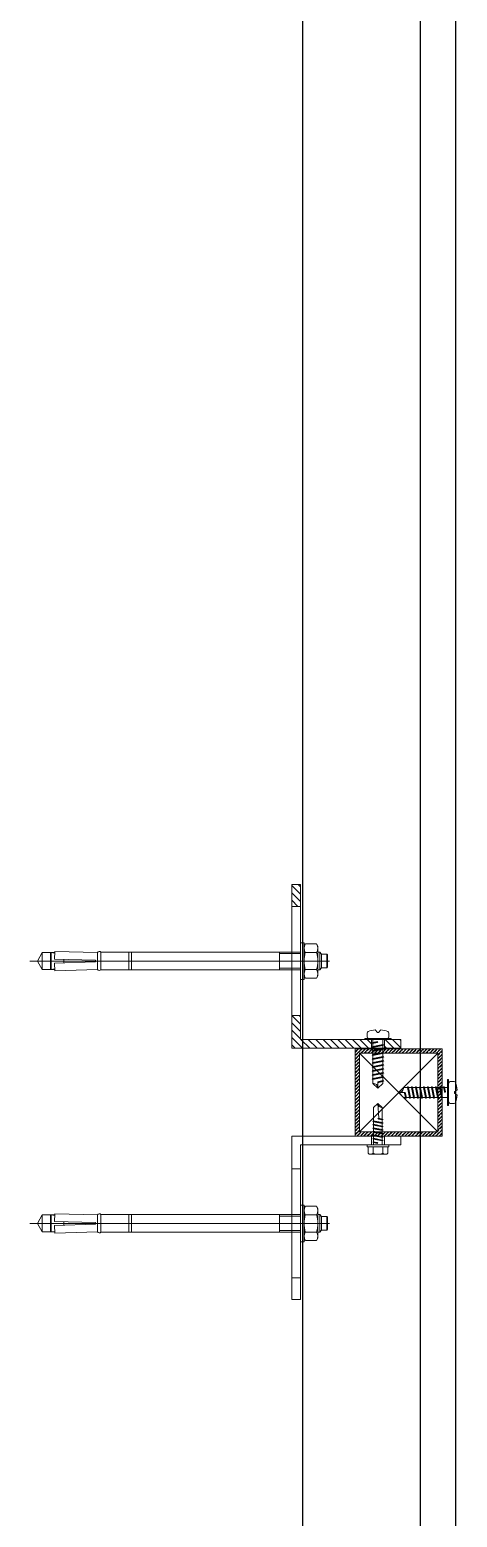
# Model space of a CAD drawing. Header units: millimetres. Extents: x 4688743 to 4806056, y -3017657 to -2960297.
# Drawn here: x 4752527 to 4752723, y -2971519 to -2970836 of the extents above; entities that cross this region are included whole.
import ezdxf

# ---------------------------------------------------------------- set-up
doc = ezdxf.new("R2010")
doc.units = ezdxf.units.MM
doc.header["$MEASUREMENT"] = 0
for name, color, linetype, lineweight in [('B-SECTIONS$0$_FAVETON-Autotaladrante N12 Filete 5.5 mm', 8, 'Continuous', 5), ('CLAYTONE-Pieza', 7, 'Continuous', 9), ('NEI-ALU-CROSS-SECTION', 150, 'Continuous', 5), ('NEI-G-BRACKET-IN PLAN', 115, 'Continuous', 5), ('NEI-G-RCC FASTENER', 253, 'Continuous', 5), ('TAPPING SCREW', 251, 'Continuous', 5)]:
    doc.layers.add(name, color=color, linetype=linetype, lineweight=lineweight)
doc.layers.add('MATEL CLADDING', color=145, linetype='Continuous')
doc.layers.add('wall', color=4, linetype='Continuous')

# ---------------------------------------------------------------- blocks, each defined once
blk = doc.blocks.new('ALU-CROSS-SECTION')
at = {"layer": 'NEI-ALU-CROSS-SECTION'}
h = blk.add_hatch(dxfattribs=at)
h.set_pattern_fill('ANSI33', color=8, scale=0.35, style=0)
h.set_pattern_definition([(45, (-14308.022, -80916.707), (-1.57154482, 1.57154482), []), (45, (-14306.4504, -80916.707), (-1.57154482, 1.57154482), [1.11125, -0.555625])])
h.paths.add_polyline_path([(20, 20), (-20, 20), (-20, -20), (20, -20)])
h.paths.add_polyline_path([(18, -18), (-18, -18), (-18, 18), (18, 18)], flags=16)
at = {"color": 8}
for p, q in [((-18, -18), (18, 18)), ((-18, 18), (18, -18))]:
    blk.add_line(p, q, dxfattribs=at)
for points in [[(-20, -20), (20, -20), (20, 20), (-20, 20)], [(-18, -18), (18, -18), (18, 18), (-18, 18)]]:
    blk.add_lwpolyline(points, close=True)
blk = doc.blocks.new('Autotaladrante N12 Filete 5.5 mm')
at = {"color": 250}
blk.add_lwpolyline([(0.4, -6), (0.1, -6, -0.414214), (0, -5.9), (0, 5.9, -0.414214), (0.1, 6), (0.4, 6, -0.414214), (0.5, 5.9), (0.5, -5.9, -0.414214)], format="xyb", close=True, dxfattribs=at)
at = {"layer": 'TAPPING SCREW'}
for p, q in [((-3.94, 1.25), (-2.75, 0.25)), ((-2.75, 0.25), (-2.75, -0.25)), ((0, 2.29), (1.85, 2.29)), ((1.62, 0), (2.08, 2.69)), ((2.31, 2.29), (3.68, 2.29)), ((4.14, 2.29), (5.51, 2.29)), ((5.98, 2.29), (7.35, 2.29)), ((7.81, 2.29), (9.18, 2.29)), ((9.64, 2.29), (11.01, 2.29)), ((10.56, -2.29), (11.48, 2.29)), ((11.25, 2.69), (11.48, 2.29)), ((11.48, 2.29), (12.85, 2.29)), ((13.31, 2.29), (14.68, 2.29)), ((14.23, -2.29), (15.14, 2.29)), ((14.55, 2.29), (20.7, 2.29)), ((14.91, 2.69), (15.14, 2.29)), ((15.14, 2.29), (16.51, 2.29)), ((16.98, 2.29), (18.35, 2.29)), ((17.66, -2.69), (18.58, 2.69)), ((20.7, 2.29), (22.8, 0)), ((-3.94, -1.25), (-2.75, -0.25)), ((0, -2.29), (2.76, -2.29)), ((3, -2.69), (3.23, -2.29)), ((4.83, -2.69), (5.06, -2.29)), ((6.66, -2.69), (6.89, -2.29)), ((8.5, -2.69), (8.73, -2.29)), ((10.33, -2.69), (10.56, -2.29)), ((10.56, -2.29), (11.93, -2.29)), ((12.39, -2.29), (13.76, -2.29)), ((13.64, -2.29), (20.7, -2.29)), ((14, -2.69), (14.23, -2.29)), ((14.23, -2.29), (15.6, -2.29)), ((16.06, -2.29), (17.43, -2.29)), ((17.89, -2.29), (19.26, -2.29)), ((19.95, 0), (22.8, 0)), ((20.7, -2.29), (22.8, 0))]:
    blk.add_line(p, q, dxfattribs=at)
for points in [[(-0.75, 5), (-2.47, 5)], [(0, 4.25), (0, -4.25)], [(4.6, -2.29), (3.23, -2.29), (4.14, 2.29), (3.91, 2.69), (3, -2.69), (2.76, -2.29), (3.68, 2.29), (3.91, 2.69)], [(6.43, -2.29), (5.06, -2.29), (5.98, 2.29), (5.75, 2.69), (4.83, -2.69), (4.6, -2.29), (5.51, 2.29), (5.75, 2.69)], [(8.26, -2.29), (6.89, -2.29), (7.81, 2.29), (7.58, 2.69), (6.66, -2.69), (6.43, -2.29), (7.35, 2.29), (7.58, 2.69)], [(10.1, -2.29), (8.73, -2.29), (9.64, 2.29), (9.41, 2.69), (8.5, -2.69), (8.26, -2.29), (9.18, 2.29), (9.41, 2.69)], [(13.08, 2.69), (13.31, 2.29), (12.39, -2.29), (12.16, -2.69), (11.93, -2.29), (12.85, 2.29), (13.08, 2.69), (12.16, -2.69)], [(15.83, -2.69), (16.06, -2.29), (16.98, 2.29), (16.75, 2.69), (15.83, -2.69), (15.6, -2.29), (16.51, 2.29), (16.75, 2.69)], [(-0.75, -5), (-2.47, -5)], [(19.95, 0), (19.72, -0.4), (19.26, -2.29), (19.5, -2.69), (19.95, 0), (20.19, -0.4), (19.73, -2.29), (19.5, -2.69)]]:
    blk.add_lwpolyline(points, dxfattribs=at)
for points in [[(2.31, 2.29), (1.85, 0.4), (1.62, 0), (1.39, 0.4), (1.85, 2.29), (2.08, 2.69)], [(10.33, -2.69), (10.1, -2.29), (11.01, 2.29), (11.25, 2.69)], [(13.76, -2.29), (14.68, 2.29), (14.91, 2.69), (14, -2.69)], [(17.89, -2.29), (17.66, -2.69), (17.43, -2.29), (18.35, 2.29), (18.58, 2.69), (18.81, 2.29)]]:
    blk.add_lwpolyline(points, close=True, dxfattribs=at)
for centre, radius, start, end in [((9.02, 0), 13, 159.51694, 174.54353), ((-2.46, 4.24), 0.756, 90.46961, 163.25484), ((-0.76, 4.24), 0.756, 0.46961, 89.53039), ((22.74, 2.05), 2.06, 173.37755, 271.62243), ((9.02, 0), 13, 185.45647, 200.48306), ((-2.46, -4.24), 0.756, 196.74516, 269.53039), ((-0.76, -4.24), 0.756, 270.46961, 359.53039)]:
    blk.add_arc(centre, radius, start, end, dxfattribs=at)
blk = doc.blocks.new('Fischer')
at = {"layer": 'NEI-G-RCC FASTENER', "linetype": 'Continuous'}
for p, q in [((-8, 6.8), (-7.39, 7.85)), ((-2.21, 7.85), (-7.39, 7.85)), ((-1.6, 6.8), (-2.21, 7.85)), ((-1.6, 8.4), (-1.6, 0)), ((-1.6, 8.4), (0, 8.4)), ((0, 8.4), (0, -8.4)), ((-12, 3.1), (-12.4, 2.7)), ((-12.4, 2.7), (-12.4, -2.82)), ((-12, 3.1), (-9.6, 3.1)), ((-12, -3.22), (-12, 3.1)), ((-9.6, 3.1), (-8.82, 3.94)), ((-9.6, 3.1), (-9.6, -3.22)), ((-8.82, 3.94), (-8, 3.94)), ((-8.82, -4.06), (-8.82, 3.94)), ((-8, 6.8), (-8, 0)), ((-8, -6.8), (-8, 0)), ((-2.21, 3.93), (-7.39, 3.93)), ((-1.6, -8.4), (-1.6, 0)), ((91.52, 3.94), (0, 3.94)), ((9.6, 3.94), (9.6, -4.06)), ((77.52, -4.06), (77.52, 3.94)), ((78.72, -4.06), (78.72, 3.94)), ((91.52, 3.94), (91.52, -4.06)), ((112.67, 4.45), (93.12, 3.89)), ((93.12, 3.92), (93.12, 3.46)), ((93.12, -3.46), (93.12, 3.46)), ((112.79, 0.93), (93.92, 0.4)), ((93.92, 0.4), (93.92, -0.4)), ((108.49, 0.78), (108.49, -0.78)), ((112.67, 4.45), (112.79, 0.93)), ((112.69, 3.92), (118.34, 3.92)), ((114.25, 3.92), (112.7, 3.62)), ((114.25, -3.92), (114.25, 3.92)), ((114.65, 3.44), (114.25, 3.92)), ((114.65, -3.44), (114.65, 3.44)), ((118.34, -3.92), (118.34, 3.92)), ((118.34, 3.92), (120.6, 0)), ((120.6, 0), (118.34, -3.92)), ((-12, -3.22), (-12.4, -2.82)), ((-9.6, -3.22), (-12, -3.22)), ((-9.6, -3.22), (-8.82, -4.06)), ((-8.82, -4.06), (-8, -4.06)), ((-8, -6.8), (-7.39, -7.85)), ((-2.21, -3.93), (-7.39, -3.93)), ((-1.6, -6.8), (-2.21, -7.85)), ((91.52, -4.06), (0, -4.06)), ((93.12, -3.92), (93.12, -3.46)), ((112.67, -4.45), (93.12, -3.89)), ((112.79, -0.93), (93.92, -0.4)), ((112.67, -4.45), (112.79, -0.93)), ((112.69, -3.92), (118.34, -3.92)), ((112.7, -3.62), (114.25, -3.92)), ((114.65, -3.44), (114.25, -3.92)), ((-2.21, -7.85), (-7.39, -7.85)), ((-1.6, -8.4), (0, -8.4))]:
    blk.add_line(p, q, dxfattribs=at)
at = {"layer": 'NEI-G-RCC FASTENER'}
for p, q in [((9.6, 3.29), (0, 3.29)), ((-13.33, 0), (124.1, 0)), ((9.6, -3.41), (0, -3.41))]:
    blk.add_line(p, q, dxfattribs=at)
at = {"layer": 'NEI-G-RCC FASTENER', "linetype": 'Continuous'}
for centre, radius, start, end in [((-4.53, 5.89), 3.47, 145.56154, 214.43847), ((-5.07, 5.89), 3.47, 325.56154, 34.43847), ((4.98, 0), 12.98, 162.38304, 197.61697), ((-14.58, 0), 12.98, 342.38303, 17.61698), ((92.28, 3.37), 0.948, 27.05796, 142.94074), ((-4.53, -5.89), 3.47, 145.56154, 214.43847), ((-5.07, -5.89), 3.47, 325.56154, 34.43847), ((92.28, -3.49), 0.948, 217.05925, 332.94203)]:
    blk.add_arc(centre, radius, start, end, dxfattribs=at)
blk = doc.blocks.new('B-SECTIONS$0$Autotaladrante N12 Filete 5.5 mm')
at = {"layer": 'B-SECTIONS$0$_FAVETON-Autotaladrante N12 Filete 5.5 mm'}
for p, q in [((-4.984375, -3.870117), (-4.984375, 3.870117)), ((-4.411376, 2.580078), (-1.03125, 2.580078)), ((0, 2.291992), (1.143555, 2.291992)), ((0.916504, 0), (1.375, 2.692383)), ((1.60669, 2.291992), (2.976807, 2.291992)), ((3.439942, 2.291992), (4.810059, 2.291992)), ((4.356446, -2.291992), (5.273194, 2.291992)), ((5.041749, 2.692383), (5.273194, 2.291992)), ((5.273194, 2.291992), (6.643555, 2.291992)), ((7.106446, 2.291992), (8.476807, 2.291992)), ((8.023194, -2.291992), (8.939698, 2.291992)), ((8.708252, 2.692383), (8.939698, 2.291992)), ((8.939698, 2.291992), (10.310059, 2.291992)), ((10.773194, 2.291992), (12.143311, 2.291992)), ((11.458252, -2.692383), (12.375, 2.692383)), ((12.606446, 2.291992), (19.670899, 2.291992)), ((13.981446, -0.401367), (21.770752, 0)), ((19.670899, 2.291992), (21.770752, 0)), ((19.670899, -2.291992), (21.770752, 0)), ((-4.411376, -2.580078), (-1.03125, -2.580078)), ((-1.03125, -5.160156), (-4.411376, -5.160156)), ((0, -2.291992), (2.060059, -2.291992)), ((2.291749, -2.692383), (2.523194, -2.291992)), ((4.125, -2.692383), (4.356446, -2.291992)), ((4.356446, -2.291992), (5.726807, -2.291992)), ((6.189942, -2.291992), (7.560059, -2.291992)), ((7.791504, -2.692383), (8.023194, -2.291992)), ((8.023194, -2.291992), (9.393311, -2.291992)), ((9.856446, -2.291992), (11.226807, -2.291992)), ((11.689942, -2.291992), (13.060059, -2.291992)), ((13.523194, -2.291992), (19.670899, -2.291992))]:
    blk.add_line(p, q, dxfattribs=at)
for points in [[(-1.03125, 5.160156), (-4.411376, 5.160156)], [(3.893555, -2.291992), (2.523194, -2.291992), (3.439942, 2.291992), (3.208252, 2.692383), (2.291749, -2.692383), (2.060059, -2.291992), (2.976807, 2.291992), (3.208252, 2.692383)], [(6.875, 2.692383), (7.106446, 2.291992), (6.189942, -2.291992), (5.958252, -2.692383), (5.726807, -2.291992), (6.643555, 2.291992), (6.875, 2.692383), (5.958252, -2.692383)], [(9.625, -2.692383), (9.856446, -2.291992), (10.773194, 2.291992), (10.541504, 2.692383), (9.625, -2.692383), (9.393311, -2.291992), (10.310059, 2.291992), (10.541504, 2.692383)], [(13.75, 0), (13.518555, -0.401367), (13.060059, -2.291992), (13.291749, -2.692383), (13.75, 0), (13.981446, -0.401367), (13.523194, -2.291992), (13.291749, -2.692383)]]:
    blk.add_lwpolyline(points, dxfattribs=at)
for points in [[(0, -5.729492), (0, 5.729492), (-1.03125, 5.729492), (-1.03125, -5.729492)], [(1.60669, 2.291992), (1.148194, 0.401367), (0.916504, 0), (0.685059, 0.401367), (1.143555, 2.291992), (1.375, 2.692383)], [(4.125, -2.692383), (3.893555, -2.291992), (4.810059, 2.291992), (5.041749, 2.692383)], [(7.560059, -2.291992), (8.476807, 2.291992), (8.708252, 2.692383), (7.791504, -2.692383)], [(11.689942, -2.291992), (11.458252, -2.692383), (11.226807, -2.291992), (12.143311, 2.291992), (12.375, 2.692383), (12.606446, 2.291992)]]:
    blk.add_lwpolyline(points, close=True, dxfattribs=at)
for centre, radius, start, end in [((1.111329, 0), 6.095833, 154.96034, 205.03966), ((-3.245605, 3.870117), 1.738802, 132.1065, 227.8935), ((21.712647, -2.054688), 2.055444, 88.377566, 186.622451), ((-3.245605, -3.870117), 1.738802, 132.1065, 227.8935)]:
    blk.add_arc(centre, radius, start, end, dxfattribs=at)

msp = doc.modelspace()

# ---------------------------------------------------------------- hatches: boundary and pattern name
at = {"layer": 'NEI-ALU-CROSS-SECTION'}
h = msp.add_hatch(dxfattribs=at)
h.set_pattern_fill('ANSI33', color=8, scale=0.35, style=0)
h.set_pattern_definition([(45, (222162.3434, -72868.969), (-1.5715448212, 1.5715448212), []), (45, (222163.915, -72868.969), (-1.5715448212, 1.5715448212), [1.11125, -0.555625])])
h.paths.add_polyline_path([(4752675.83, -2971343.93), (4752675.83, -2971303.93), (4752715.83, -2971303.93), (4752715.83, -2971343.93)])
h.paths.add_polyline_path([(4752713.83, -2971341.93), (4752713.83, -2971305.93), (4752677.83, -2971305.93), (4752677.83, -2971341.93)], flags=16)
at = {"layer": 'NEI-G-BRACKET-IN PLAN'}
h = msp.add_hatch(dxfattribs=at)
h.set_pattern_fill('ANSI31', color=8, scale=0.75, angle=90, style=0)
h.set_pattern_definition([(135, (4752636.8326, -2970171.705), (-1.683798, -1.683798), [])])
h.paths.add_polyline_path([(4752646.83, -2971238.6), (4752646.83, -2971228.6), (4752650.83, -2971228.6), (4752650.83, -2971238.6)])
h = msp.add_hatch(dxfattribs=at)
h.set_pattern_fill('ANSI31', color=8, scale=0.75, angle=90, style=0)
h.set_pattern_definition([(135, (4752671.8326, -2969963.2504), (-1.683798, -1.683798), [])])
h.paths.add_polyline_path([(4752646.83, -2971303.6), (4752646.83, -2971288.6), (4752650.83, -2971288.6), (4752650.83, -2971299.6), (4752681.33, -2971299.6), (4752681.33, -2971299.61), (4752683.33, -2971299.61), (4752683.33, -2971303.6)])
h = msp.add_hatch(dxfattribs=at)
h.set_pattern_fill('ANSI31', color=8, scale=0.75, angle=90, style=0)
h.set_pattern_definition([(135, (4752639.3331, -2970171.705), (-1.683798, -1.683798), [])])
h.paths.add_polyline_path([(4752696.83, -2971299.6), (4752696.83, -2971303.6), (4752689.33, -2971303.6), (4752689.33, -2971299.6)])

# ---------------------------------------------------------------- linework, layer by layer
at = {"layer": 'B-SECTIONS$0$_FAVETON-Autotaladrante N12 Filete 5.5 mm'}
for p, q in [((4752684.33, -2971330.76, 129.88), (4752686.33, -2971328.93, 129.88)), ((4752686.68, -2971335.73, 129.88), (4752686.33, -2971328.93, 129.88)), ((4752688.33, -2971330.76, 129.88), (4752686.33, -2971328.93, 129.88)), ((4752684.33, -2971336.93, 129.88), (4752684.33, -2971330.76, 129.88)), ((4752688.33, -2971336.13, 129.88), (4752688.33, -2971330.76, 129.88)), ((4752688.68, -2971337.93, 129.88), (4752683.98, -2971337.13, 129.88)), ((4752683.98, -2971340.33, 129.88), (4752684.33, -2971340.13, 129.88)), ((4752684.33, -2971338.53, 129.88), (4752684.33, -2971337.33, 129.88)), ((4752684.33, -2971340.13, 129.88), (4752684.33, -2971338.93, 129.88)), ((4752688.33, -2971340.93, 129.88), (4752684.33, -2971340.13, 129.88)), ((4752684.33, -2971341.73, 129.88), (4752684.33, -2971340.53, 129.88)), ((4752684.33, -2971343.33, 129.88), (4752684.33, -2971342.13, 129.88)), ((4752688.33, -2971337.73, 129.88), (4752688.33, -2971336.53, 129.88)), ((4752688.33, -2971339.33, 129.88), (4752688.33, -2971338.13, 129.88)), ((4752688.33, -2971340.93, 129.88), (4752688.33, -2971339.73, 129.88)), ((4752688.68, -2971341.13, 129.88), (4752688.33, -2971340.93, 129.88)), ((4752688.33, -2971342.53, 129.88), (4752688.33, -2971341.33, 129.88)), ((4752688.33, -2971344.13, 129.88), (4752688.33, -2971342.93, 129.88)), ((4752683.98, -2971343.53, 129.88), (4752684.33, -2971343.33, 129.88)), ((4752686.33, -2971347.13, 129.88), (4752683.98, -2971346.73, 129.88)), ((4752684.08, -2971351.78, 129.88), (4752684.08, -2971348.83, 129.88)), ((4752688.33, -2971344.13, 129.88), (4752684.33, -2971343.33, 129.88)), ((4752684.33, -2971344.93, 129.88), (4752684.33, -2971343.73, 129.88)), ((4752684.33, -2971346.53, 129.88), (4752684.33, -2971345.33, 129.88)), ((4752684.33, -2971347.93, 129.88), (4752684.33, -2971346.93, 129.88)), ((4752688.68, -2971344.33, 129.88), (4752688.33, -2971344.13, 129.88)), ((4752688.68, -2971345.93, 129.88), (4752688.33, -2971345.73, 129.88)), ((4752688.33, -2971347.93, 129.88), (4752688.33, -2971346.13, 129.88)), ((4752688.59, -2971351.78, 129.88), (4752688.59, -2971348.83, 129.88)), ((4752690.84, -2971348.83, 129.88), (4752690.84, -2971351.78, 129.88)), ((4752689.71, -2971352.28, 129.88), (4752682.96, -2971352.28, 129.88))]:
    msp.add_line(p, q, dxfattribs=at)
at = {"layer": 'B-SECTIONS$0$_FAVETON-Autotaladrante N12 Filete 5.5 mm', "elevation": 129.88}
for points in [[(4752686.33, -2971335.93), (4752686.68, -2971336.13), (4752688.33, -2971336.53), (4752688.68, -2971336.33), (4752686.33, -2971335.93), (4752686.68, -2971335.73), (4752688.33, -2971336.13), (4752688.68, -2971336.33)], [(4752688.68, -2971339.53), (4752688.33, -2971339.33), (4752684.33, -2971338.53), (4752683.98, -2971338.73), (4752688.68, -2971339.53), (4752688.33, -2971339.73), (4752684.33, -2971338.93), (4752683.98, -2971338.73)], [(4752683.98, -2971341.93), (4752684.33, -2971341.73), (4752688.33, -2971342.53), (4752688.68, -2971342.73), (4752688.33, -2971342.93), (4752684.33, -2971342.13), (4752683.98, -2971341.93), (4752688.68, -2971342.73)], [(4752681.83, -2971348.83), (4752681.83, -2971351.78)], [(4752688.33, -2971344.53), (4752688.33, -2971345.73), (4752684.33, -2971344.93), (4752683.98, -2971345.13), (4752688.68, -2971345.93), (4752688.33, -2971346.13), (4752684.33, -2971345.33), (4752683.98, -2971345.13)]]:
    msp.add_lwpolyline(points, dxfattribs=at)
for points in [[(4752688.33, -2971337.73), (4752688.68, -2971337.93), (4752688.33, -2971338.13), (4752684.33, -2971337.33), (4752683.98, -2971337.13), (4752684.33, -2971336.93)], [(4752688.33, -2971341.33), (4752684.33, -2971340.53), (4752683.98, -2971340.33), (4752688.68, -2971341.13)], [(4752691.33, -2971347.93), (4752681.33, -2971347.93), (4752681.33, -2971348.83), (4752691.33, -2971348.83)], [(4752688.68, -2971344.33), (4752688.33, -2971344.53), (4752684.33, -2971343.73), (4752683.98, -2971343.53)], [(4752684.33, -2971346.53), (4752685.98, -2971346.93), (4752686.33, -2971347.13), (4752685.98, -2971347.33), (4752684.33, -2971346.93), (4752683.98, -2971346.73)]]:
    msp.add_lwpolyline(points, close=True, dxfattribs=at)
at = {"layer": 'B-SECTIONS$0$_FAVETON-Autotaladrante N12 Filete 5.5 mm'}
for centre, radius, start, end in [((4752688.12, -2971328.98, 129.88), 1.79, 178.40152, 276.6464), ((4752682.96, -2971350.76, 129.88), 1.52, 222.13045, 317.91745), ((4752686.33, -2971346.96, 129.88), 5.32, 244.98429, 295.06361), ((4752689.71, -2971350.76, 129.88), 1.52, 222.13045, 317.91745)]:
    msp.add_arc(centre, radius, start, end, dxfattribs=at)
at = {"layer": 'CLAYTONE-Pieza', "color": 250, "elevation": 129.88}
for points in [[(4752692.33, -2971299.5), (4752692.33, -2971299.2, 0.414214), (4752692.23, -2971299.1), (4752680.43, -2971299.1, 0.414214), (4752680.33, -2971299.2), (4752680.33, -2971299.5, 0.414214), (4752680.43, -2971299.6), (4752692.23, -2971299.6, 0.414214)], [(4752718.33, -2971329.93), (4752718.63, -2971329.93, 0.414214), (4752718.73, -2971329.83), (4752718.73, -2971318.03, 0.414214), (4752718.63, -2971317.93), (4752718.33, -2971317.93, 0.414214), (4752718.23, -2971318.03), (4752718.23, -2971329.83, 0.414214)]]:
    msp.add_lwpolyline(points, format="xyb", close=True, dxfattribs=at)
at = {"layer": 'MATEL CLADDING', "elevation": 0}
for points in [[(4752705.83, -2973389.64), (4752705.83, -2966811.47), (4752705.83, -2966811.47)], [(4752721.83, -2966811.47), (4752721.83, -2973389.64)]]:
    msp.add_lwpolyline(points, dxfattribs=at)
at = {"layer": 'NEI-ALU-CROSS-SECTION', "color": 8}
for p, q in [((4752713.83, -2971305.93, 129.88), (4752677.83, -2971341.93, 129.88)), ((4752677.83, -2971305.93, 129.88), (4752713.83, -2971341.93, 129.88))]:
    msp.add_line(p, q, dxfattribs=at)
at = {"layer": 'NEI-ALU-CROSS-SECTION', "elevation": 129.88}
for points in [[(4752715.83, -2971303.93), (4752715.83, -2971343.93), (4752675.83, -2971343.93), (4752675.83, -2971303.93)], [(4752713.83, -2971305.93), (4752713.83, -2971341.93), (4752677.83, -2971341.93), (4752677.83, -2971305.93)]]:
    msp.add_lwpolyline(points, close=True, dxfattribs=at)
at = {"layer": 'NEI-G-BRACKET-IN PLAN', "color": 8}
for p, q in [((4752646.83, -2971238.6, -1168.96), (4752650.83, -2971238.6, -1168.96)), ((4752646.83, -2971288.6, -1168.96), (4752650.83, -2971288.6, -1168.96)), ((4752683.33, -2971299.6, 129.88), (4752683.33, -2971303.6, 129.88)), ((4752689.33, -2971299.6, 129.88), (4752689.33, -2971303.6, 129.88)), ((4752683.33, -2971347.93, 129.88), (4752683.33, -2971343.93, 129.88)), ((4752689.33, -2971347.93, 129.88), (4752689.33, -2971343.93, 129.88)), ((4752646.83, -2971358.93, -1168.96), (4752650.83, -2971358.93, -1168.96)), ((4752646.83, -2971408.93, -1168.96), (4752650.83, -2971408.93, -1168.96))]:
    msp.add_line(p, q, dxfattribs=at)
at = {"layer": 'NEI-G-BRACKET-IN PLAN', "color": 8, "elevation": 129.88}
for points in [[(4752646.83, -2971228.6), (4752646.83, -2971303.6), (4752696.83, -2971303.6), (4752696.83, -2971299.6), (4752650.83, -2971299.6), (4752650.83, -2971228.6), (4752646.83, -2971228.6)], [(4752646.83, -2971418.93), (4752646.83, -2971343.93), (4752696.83, -2971343.93), (4752696.83, -2971347.93), (4752650.83, -2971347.93), (4752650.83, -2971418.93), (4752646.83, -2971418.93)]]:
    msp.add_lwpolyline(points, dxfattribs=at)
at = {"layer": 'NEI-G-RCC FASTENER', "linetype": 'Continuous'}
for p, q in [((4752530.23, -2971263.66, -1168.96), (4752532.49, -2971259.74, -1168.96)), ((4752538.14, -2971259.74, -1168.96), (4752532.49, -2971259.74, -1168.96)), ((4752532.49, -2971259.74, -1168.96), (4752532.49, -2971267.58, -1168.96)), ((4752536.18, -2971260.22, -1168.96), (4752536.58, -2971259.74, -1168.96)), ((4752536.18, -2971260.22, -1168.96), (4752536.18, -2971267.1, -1168.96)), ((4752536.58, -2971259.74, -1168.96), (4752536.58, -2971267.58, -1168.96)), ((4752538.13, -2971260.05, -1168.96), (4752536.58, -2971259.74, -1168.96)), ((4752538.16, -2971259.22, -1168.96), (4752538.04, -2971262.73, -1168.96)), ((4752538.16, -2971259.22, -1168.96), (4752557.71, -2971259.77, -1168.96)), ((4752557.71, -2971267.58, -1168.96), (4752557.71, -2971259.74, -1168.96)), ((4752559.31, -2971259.6, -1168.96), (4752650.83, -2971259.6, -1168.96)), ((4752559.31, -2971267.6, -1168.96), (4752559.31, -2971259.6, -1168.96)), ((4752572.11, -2971259.6, -1168.96), (4752572.11, -2971267.6, -1168.96)), ((4752573.31, -2971259.6, -1168.96), (4752573.31, -2971267.6, -1168.96)), ((4752641.23, -2971267.6, -1168.96), (4752641.23, -2971259.6, -1168.96)), ((4752650.83, -2971272.06, -1168.96), (4752650.83, -2971255.26, -1168.96)), ((4752652.43, -2971255.26, -1168.96), (4752650.83, -2971255.26, -1168.96)), ((4752652.43, -2971272.06, -1168.96), (4752652.43, -2971255.26, -1168.96)), ((4752652.43, -2971256.86, -1168.96), (4752653.04, -2971255.81, -1168.96)), ((4752653.04, -2971255.81, -1168.96), (4752658.22, -2971255.81, -1168.96)), ((4752653.04, -2971259.74, -1168.96), (4752658.22, -2971259.74, -1168.96)), ((4752658.83, -2971256.86, -1168.96), (4752658.22, -2971255.81, -1168.96)), ((4752658.83, -2971270.46, -1168.96), (4752658.83, -2971256.86, -1168.96)), ((4752659.65, -2971259.6, -1168.96), (4752658.83, -2971259.6, -1168.96)), ((4752659.65, -2971259.6, -1168.96), (4752659.65, -2971267.6, -1168.96)), ((4752660.43, -2971260.44, -1168.96), (4752659.65, -2971259.6, -1168.96)), ((4752660.43, -2971260.44, -1168.96), (4752662.83, -2971260.44, -1168.96)), ((4752660.43, -2971266.76, -1168.96), (4752660.43, -2971260.44, -1168.96)), ((4752662.83, -2971260.44, -1168.96), (4752662.83, -2971266.76, -1168.96)), ((4752662.83, -2971260.44, -1168.96), (4752663.23, -2971260.84, -1168.96)), ((4752663.23, -2971266.36, -1168.96), (4752663.23, -2971260.84, -1168.96)), ((4752532.49, -2971267.58, -1168.96), (4752530.23, -2971263.66, -1168.96)), ((4752538.14, -2971267.58, -1168.96), (4752532.49, -2971267.58, -1168.96)), ((4752536.18, -2971267.1, -1168.96), (4752536.58, -2971267.58, -1168.96)), ((4752536.58, -2971267.58, -1168.96), (4752538.13, -2971267.28, -1168.96)), ((4752538.04, -2971262.73, -1168.96), (4752556.91, -2971263.26, -1168.96)), ((4752538.04, -2971264.59, -1168.96), (4752556.91, -2971264.06, -1168.96)), ((4752538.16, -2971268.11, -1168.96), (4752538.04, -2971264.59, -1168.96)), ((4752538.16, -2971268.11, -1168.96), (4752557.71, -2971267.56, -1168.96)), ((4752542.34, -2971264.44, -1168.96), (4752542.34, -2971262.88, -1168.96)), ((4752556.91, -2971264.06, -1168.96), (4752556.91, -2971263.26, -1168.96)), ((4752559.31, -2971267.6, -1168.96), (4752650.83, -2971267.6, -1168.96)), ((4752653.04, -2971267.59, -1168.96), (4752658.22, -2971267.59, -1168.96)), ((4752659.65, -2971267.6, -1168.96), (4752658.83, -2971267.6, -1168.96)), ((4752660.43, -2971266.76, -1168.96), (4752659.65, -2971267.6, -1168.96)), ((4752662.83, -2971266.76, -1168.96), (4752660.43, -2971266.76, -1168.96)), ((4752662.83, -2971266.76, -1168.96), (4752663.23, -2971266.36, -1168.96)), ((4752652.43, -2971272.06, -1168.96), (4752650.83, -2971272.06, -1168.96)), ((4752652.43, -2971270.46, -1168.96), (4752653.04, -2971271.52, -1168.96)), ((4752653.04, -2971271.52, -1168.96), (4752658.22, -2971271.52, -1168.96)), ((4752658.83, -2971270.46, -1168.96), (4752658.22, -2971271.52, -1168.96)), ((4752650.83, -2971392.39, -1168.96), (4752650.83, -2971375.59, -1168.96)), ((4752652.43, -2971375.59, -1168.96), (4752650.83, -2971375.59, -1168.96)), ((4752652.43, -2971392.39, -1168.96), (4752652.43, -2971375.59, -1168.96)), ((4752652.43, -2971377.19, -1168.96), (4752653.04, -2971376.14, -1168.96)), ((4752653.04, -2971376.14, -1168.96), (4752658.22, -2971376.14, -1168.96)), ((4752658.83, -2971377.19, -1168.96), (4752658.22, -2971376.14, -1168.96)), ((4752530.23, -2971383.99, -1168.96), (4752532.49, -2971380.07, -1168.96)), ((4752538.14, -2971380.07, -1168.96), (4752532.49, -2971380.07, -1168.96)), ((4752532.49, -2971380.07, -1168.96), (4752532.49, -2971387.91, -1168.96)), ((4752536.18, -2971380.55, -1168.96), (4752536.58, -2971380.07, -1168.96)), ((4752536.18, -2971380.55, -1168.96), (4752536.18, -2971387.43, -1168.96)), ((4752536.58, -2971380.07, -1168.96), (4752536.58, -2971387.91, -1168.96)), ((4752538.13, -2971380.37, -1168.96), (4752536.58, -2971380.07, -1168.96)), ((4752538.16, -2971379.54, -1168.96), (4752538.04, -2971383.06, -1168.96)), ((4752538.04, -2971383.06, -1168.96), (4752556.91, -2971383.59, -1168.96)), ((4752538.16, -2971379.54, -1168.96), (4752557.71, -2971380.1, -1168.96)), ((4752542.34, -2971384.77, -1168.96), (4752542.34, -2971383.21, -1168.96)), ((4752556.91, -2971384.39, -1168.96), (4752556.91, -2971383.59, -1168.96)), ((4752557.71, -2971387.91, -1168.96), (4752557.71, -2971380.07, -1168.96)), ((4752559.31, -2971379.93, -1168.96), (4752650.83, -2971379.93, -1168.96)), ((4752559.31, -2971387.93, -1168.96), (4752559.31, -2971379.93, -1168.96)), ((4752572.11, -2971379.93, -1168.96), (4752572.11, -2971387.93, -1168.96)), ((4752573.31, -2971379.93, -1168.96), (4752573.31, -2971387.93, -1168.96)), ((4752641.23, -2971387.93, -1168.96), (4752641.23, -2971379.93, -1168.96)), ((4752653.04, -2971380.06, -1168.96), (4752658.22, -2971380.06, -1168.96)), ((4752658.83, -2971390.79, -1168.96), (4752658.83, -2971377.19, -1168.96)), ((4752659.65, -2971379.93, -1168.96), (4752658.83, -2971379.93, -1168.96)), ((4752659.65, -2971379.93, -1168.96), (4752659.65, -2971387.93, -1168.96)), ((4752660.43, -2971380.77, -1168.96), (4752659.65, -2971379.93, -1168.96)), ((4752660.43, -2971380.77, -1168.96), (4752662.83, -2971380.77, -1168.96)), ((4752660.43, -2971387.09, -1168.96), (4752660.43, -2971380.77, -1168.96)), ((4752662.83, -2971380.77, -1168.96), (4752662.83, -2971387.09, -1168.96)), ((4752662.83, -2971380.77, -1168.96), (4752663.23, -2971381.17, -1168.96)), ((4752663.23, -2971386.69, -1168.96), (4752663.23, -2971381.17, -1168.96)), ((4752532.49, -2971387.91, -1168.96), (4752530.23, -2971383.99, -1168.96)), ((4752538.14, -2971387.91, -1168.96), (4752532.49, -2971387.91, -1168.96)), ((4752536.18, -2971387.43, -1168.96), (4752536.58, -2971387.91, -1168.96)), ((4752536.58, -2971387.91, -1168.96), (4752538.13, -2971387.61, -1168.96)), ((4752538.04, -2971384.92, -1168.96), (4752556.91, -2971384.39, -1168.96)), ((4752538.16, -2971388.44, -1168.96), (4752538.04, -2971384.92, -1168.96)), ((4752538.16, -2971388.44, -1168.96), (4752557.71, -2971387.88, -1168.96)), ((4752559.31, -2971387.93, -1168.96), (4752650.83, -2971387.93, -1168.96)), ((4752653.04, -2971387.92, -1168.96), (4752658.22, -2971387.92, -1168.96)), ((4752659.65, -2971387.93, -1168.96), (4752658.83, -2971387.93, -1168.96)), ((4752660.43, -2971387.09, -1168.96), (4752659.65, -2971387.93, -1168.96)), ((4752662.83, -2971387.09, -1168.96), (4752660.43, -2971387.09, -1168.96)), ((4752662.83, -2971387.09, -1168.96), (4752663.23, -2971386.69, -1168.96)), ((4752652.43, -2971392.39, -1168.96), (4752650.83, -2971392.39, -1168.96)), ((4752652.43, -2971390.79, -1168.96), (4752653.04, -2971391.84, -1168.96)), ((4752653.04, -2971391.84, -1168.96), (4752658.22, -2971391.84, -1168.96)), ((4752658.83, -2971390.79, -1168.96), (4752658.22, -2971391.84, -1168.96))]:
    msp.add_line(p, q, dxfattribs=at)
at = {"layer": 'NEI-G-RCC FASTENER'}
for p, q in [((4752641.23, -2971260.25, -1168.96), (4752650.83, -2971260.25, -1168.96)), ((4752664.17, -2971263.66, -1168.96), (4752526.73, -2971263.66, -1168.96)), ((4752641.23, -2971266.96, -1168.96), (4752650.83, -2971266.96, -1168.96)), ((4752641.23, -2971380.58, -1168.96), (4752650.83, -2971380.58, -1168.96)), ((4752664.17, -2971383.99, -1168.96), (4752526.73, -2971383.99, -1168.96)), ((4752641.23, -2971387.28, -1168.96), (4752650.83, -2971387.28, -1168.96))]:
    msp.add_line(p, q, dxfattribs=at)
at = {"layer": 'NEI-G-RCC FASTENER', "linetype": 'Continuous'}
for centre, radius, start, end in [((4752558.55, -2971260.18, -1168.96), 0.948, 37.05925, 152.94203), ((4752655.9, -2971257.77, -1168.96), 3.47, 145.56154, 214.43847), ((4752665.41, -2971263.66, -1168.96), 12.98, 162.38303, 197.61698), ((4752655.36, -2971257.77, -1168.96), 3.47, 325.56154, 34.43847), ((4752645.86, -2971263.66, -1168.96), 12.98, 342.38304, 17.61697), ((4752558.55, -2971267.03, -1168.96), 0.948, 207.05796, 322.94074), ((4752655.9, -2971269.55, -1168.96), 3.47, 145.56154, 214.43847), ((4752655.36, -2971269.55, -1168.96), 3.47, 325.56154, 34.43847), ((4752655.9, -2971378.1, -1168.96), 3.47, 145.56154, 214.43847), ((4752655.36, -2971378.1, -1168.96), 3.47, 325.56154, 34.43847), ((4752558.55, -2971380.5, -1168.96), 0.948, 37.05925, 152.94203), ((4752665.41, -2971383.99, -1168.96), 12.98, 162.38303, 197.61698), ((4752645.86, -2971383.99, -1168.96), 12.98, 342.38304, 17.61697), ((4752558.55, -2971387.36, -1168.96), 0.948, 207.05796, 322.94074), ((4752655.9, -2971389.88, -1168.96), 3.47, 145.56154, 214.43847), ((4752655.36, -2971389.88, -1168.96), 3.47, 325.56154, 34.43847)]:
    msp.add_arc(centre, radius, start, end, dxfattribs=at)
at = {"layer": 'TAPPING SCREW'}
for p, q in [((4752685.08, -2971295.17, 129.88), (4752686.08, -2971296.36, 129.88)), ((4752687.59, -2971295.17, 129.88), (4752686.58, -2971296.36, 129.88)), ((4752686.33, -2971300.72, 129.88), (4752683.64, -2971301.18, 129.88)), ((4752684.04, -2971299.1, 129.88), (4752684.04, -2971300.95, 129.88)), ((4752684.04, -2971301.41, 129.88), (4752684.04, -2971302.78, 129.88)), ((4752686.08, -2971296.36, 129.88), (4752686.58, -2971296.36, 129.88)), ((4752688.63, -2971299.1, 129.88), (4752688.63, -2971301.87, 129.88)), ((4752684.04, -2971303.25, 129.88), (4752684.04, -2971304.62, 129.88)), ((4752684.04, -2971305.08, 129.88), (4752684.04, -2971306.45, 129.88)), ((4752684.04, -2971306.91, 129.88), (4752684.04, -2971308.28, 129.88)), ((4752684.04, -2971308.75, 129.88), (4752684.04, -2971310.12, 129.88)), ((4752689.03, -2971302.1, 129.88), (4752688.63, -2971302.33, 129.88)), ((4752689.03, -2971303.93, 129.88), (4752688.63, -2971304.16, 129.88)), ((4752689.03, -2971305.77, 129.88), (4752688.63, -2971306, 129.88)), ((4752689.03, -2971307.6, 129.88), (4752688.63, -2971307.83, 129.88)), ((4752683.64, -2971310.35, 129.88), (4752684.04, -2971310.58, 129.88)), ((4752683.64, -2971314.02, 129.88), (4752684.04, -2971314.25, 129.88)), ((4752688.63, -2971309.66, 129.88), (4752684.04, -2971310.58, 129.88)), ((4752684.04, -2971310.58, 129.88), (4752684.04, -2971311.95, 129.88)), ((4752684.04, -2971312.41, 129.88), (4752684.04, -2971319.81, 129.88)), ((4752688.63, -2971313.33, 129.88), (4752684.04, -2971314.25, 129.88)), ((4752689.03, -2971309.43, 129.88), (4752688.63, -2971309.66, 129.88)), ((4752688.63, -2971309.66, 129.88), (4752688.63, -2971311.04, 129.88)), ((4752688.63, -2971311.5, 129.88), (4752688.63, -2971319.81, 129.88)), ((4752689.03, -2971313.1, 129.88), (4752688.63, -2971313.33, 129.88)), ((4752689.03, -2971316.77, 129.88), (4752683.64, -2971317.68, 129.88)), ((4752684.04, -2971319.81, 129.88), (4752686.33, -2971321.91, 129.88)), ((4752686.33, -2971319.06, 129.88), (4752686.33, -2971321.91, 129.88)), ((4752688.63, -2971319.81, 129.88), (4752686.33, -2971321.91, 129.88)), ((4752698.03, -2971321.64, 129.88), (4752695.93, -2971323.93, 129.88)), ((4752705.42, -2971321.64, 129.88), (4752698.03, -2971321.64, 129.88)), ((4752701.07, -2971326.62, 129.88), (4752700.15, -2971321.24, 129.88)), ((4752703.82, -2971321.24, 129.88), (4752703.58, -2971321.64, 129.88)), ((4752704.5, -2971326.22, 129.88), (4752703.58, -2971321.64, 129.88)), ((4752707.25, -2971321.64, 129.88), (4752705.88, -2971321.64, 129.88)), ((4752707.48, -2971321.24, 129.88), (4752707.25, -2971321.64, 129.88)), ((4752708.17, -2971326.22, 129.88), (4752707.25, -2971321.64, 129.88)), ((4752709.08, -2971321.64, 129.88), (4752707.71, -2971321.64, 129.88)), ((4752710.92, -2971321.64, 129.88), (4752709.55, -2971321.64, 129.88)), ((4752712.75, -2971321.64, 129.88), (4752711.38, -2971321.64, 129.88)), ((4752714.58, -2971321.64, 129.88), (4752713.21, -2971321.64, 129.88)), ((4752716.42, -2971321.64, 129.88), (4752715.05, -2971321.64, 129.88)), ((4752717.11, -2971323.93, 129.88), (4752716.65, -2971321.24, 129.88)), ((4752718.73, -2971321.64, 129.88), (4752716.88, -2971321.64, 129.88)), ((4752698.03, -2971326.22, 129.88), (4752695.93, -2971323.93, 129.88)), ((4752698.77, -2971323.93, 129.88), (4752695.93, -2971323.93, 129.88)), ((4752706.33, -2971326.22, 129.88), (4752698.03, -2971326.22, 129.88)), ((4752704.73, -2971326.62, 129.88), (4752704.5, -2971326.22, 129.88)), ((4752708.17, -2971326.22, 129.88), (4752706.8, -2971326.22, 129.88)), ((4752708.4, -2971326.62, 129.88), (4752708.17, -2971326.22, 129.88)), ((4752710.23, -2971326.62, 129.88), (4752710, -2971326.22, 129.88)), ((4752712.07, -2971326.62, 129.88), (4752711.83, -2971326.22, 129.88)), ((4752713.9, -2971326.62, 129.88), (4752713.67, -2971326.22, 129.88)), ((4752715.73, -2971326.62, 129.88), (4752715.5, -2971326.22, 129.88)), ((4752718.73, -2971326.22, 129.88), (4752715.96, -2971326.22, 129.88)), ((4752722.66, -2971322.68, 129.88), (4752721.47, -2971323.68, 129.88)), ((4752721.47, -2971323.68, 129.88), (4752721.47, -2971324.18, 129.88)), ((4752722.66, -2971325.18, 129.88), (4752721.47, -2971324.18, 129.88))]:
    msp.add_line(p, q, dxfattribs=at)
at = {"layer": 'TAPPING SCREW', "elevation": 129.88}
for points in [[(4752681.33, -2971298.35), (4752681.33, -2971296.64)], [(4752682.08, -2971299.1), (4752690.58, -2971299.1)], [(4752688.63, -2971303.7), (4752688.63, -2971302.33), (4752684.04, -2971303.25), (4752683.64, -2971303.02), (4752689.03, -2971302.1), (4752688.63, -2971301.87), (4752684.04, -2971302.78), (4752683.64, -2971303.02)], [(4752691.33, -2971298.35), (4752691.33, -2971296.64)], [(4752688.63, -2971305.53), (4752688.63, -2971304.16), (4752684.04, -2971305.08), (4752683.64, -2971304.85), (4752689.03, -2971303.93), (4752688.63, -2971303.7), (4752684.04, -2971304.62), (4752683.64, -2971304.85)], [(4752688.63, -2971307.37), (4752688.63, -2971306), (4752684.04, -2971306.91), (4752683.64, -2971306.68), (4752689.03, -2971305.77), (4752688.63, -2971305.53), (4752684.04, -2971306.45), (4752683.64, -2971306.68)], [(4752688.63, -2971309.2), (4752688.63, -2971307.83), (4752684.04, -2971308.75), (4752683.64, -2971308.52), (4752689.03, -2971307.6), (4752688.63, -2971307.37), (4752684.04, -2971308.29), (4752683.64, -2971308.52)], [(4752683.64, -2971312.18), (4752684.04, -2971312.41), (4752688.63, -2971311.5), (4752689.03, -2971311.27), (4752688.63, -2971311.04), (4752684.04, -2971311.95), (4752683.64, -2971312.18), (4752689.03, -2971311.27)], [(4752689.03, -2971314.93), (4752688.63, -2971315.16), (4752684.04, -2971316.08), (4752683.64, -2971315.85), (4752689.03, -2971314.93), (4752688.63, -2971314.7), (4752684.04, -2971315.62), (4752683.64, -2971315.85)], [(4752686.33, -2971319.06), (4752686.73, -2971318.83), (4752688.63, -2971318.37), (4752689.03, -2971318.6), (4752686.33, -2971319.06), (4752686.73, -2971319.29), (4752688.63, -2971318.83), (4752689.03, -2971318.6)], [(4752702.9, -2971326.62), (4752702.67, -2971326.22), (4752701.75, -2971321.64), (4752701.98, -2971321.24), (4752702.9, -2971326.62), (4752703.13, -2971326.22), (4752702.21, -2971321.64), (4752701.98, -2971321.24)], [(4752705.65, -2971321.24), (4752705.42, -2971321.64), (4752706.33, -2971326.22), (4752706.57, -2971326.62), (4752706.8, -2971326.22), (4752705.88, -2971321.64), (4752705.65, -2971321.24), (4752706.57, -2971326.62)], [(4752708.63, -2971326.22), (4752710, -2971326.22), (4752709.08, -2971321.64), (4752709.32, -2971321.24), (4752710.23, -2971326.62), (4752710.46, -2971326.22), (4752709.55, -2971321.64), (4752709.32, -2971321.24)], [(4752710.46, -2971326.22), (4752711.83, -2971326.22), (4752710.92, -2971321.64), (4752711.15, -2971321.24), (4752712.07, -2971326.62), (4752712.3, -2971326.22), (4752711.38, -2971321.64), (4752711.15, -2971321.24)], [(4752712.3, -2971326.22), (4752713.67, -2971326.22), (4752712.75, -2971321.64), (4752712.98, -2971321.24), (4752713.9, -2971326.62), (4752714.13, -2971326.22), (4752713.21, -2971321.64), (4752712.98, -2971321.24)], [(4752714.13, -2971326.22), (4752715.5, -2971326.22), (4752714.58, -2971321.64), (4752714.82, -2971321.24), (4752715.73, -2971326.62), (4752715.96, -2971326.22), (4752715.05, -2971321.64), (4752714.82, -2971321.24)], [(4752718.73, -2971319.68), (4752718.73, -2971328.18)], [(4752719.48, -2971318.93), (4752721.2, -2971318.93)], [(4752698.77, -2971323.93), (4752699.01, -2971324.33), (4752699.46, -2971326.22), (4752699.23, -2971326.62), (4752698.77, -2971323.93), (4752698.54, -2971324.33), (4752699, -2971326.22), (4752699.23, -2971326.62)], [(4752719.48, -2971328.93), (4752721.2, -2971328.93)]]:
    msp.add_lwpolyline(points, dxfattribs=at)
for points in [[(4752684.04, -2971301.41), (4752685.93, -2971300.96), (4752686.33, -2971300.72), (4752685.93, -2971300.49), (4752684.04, -2971300.95), (4752683.64, -2971301.18)], [(4752689.03, -2971309.43), (4752688.63, -2971309.2), (4752684.04, -2971310.12), (4752683.64, -2971310.35)], [(4752688.63, -2971312.87), (4752684.04, -2971313.79), (4752683.64, -2971314.02), (4752689.03, -2971313.1)], [(4752688.63, -2971317), (4752689.03, -2971316.77), (4752688.63, -2971316.54), (4752684.04, -2971317.45), (4752683.64, -2971317.68), (4752684.04, -2971317.91)], [(4752700.83, -2971326.22), (4752701.07, -2971326.62), (4752701.3, -2971326.22), (4752700.38, -2971321.64), (4752700.15, -2971321.24), (4752699.92, -2971321.64)], [(4752704.96, -2971326.22), (4752704.05, -2971321.64), (4752703.82, -2971321.24), (4752704.73, -2971326.62)], [(4752708.4, -2971326.62), (4752708.63, -2971326.22), (4752707.71, -2971321.64), (4752707.48, -2971321.24)], [(4752716.42, -2971321.64), (4752716.88, -2971323.53), (4752717.11, -2971323.93), (4752717.34, -2971323.53), (4752716.88, -2971321.64), (4752716.65, -2971321.24)]]:
    msp.add_lwpolyline(points, close=True, dxfattribs=at)
at = {"layer": 'TAPPING SCREW'}
for centre, radius, start, end in [((4752686.33, -2971308.13, 129.88), 13, 95.45647, 110.48306), ((4752686.33, -2971308.13, 129.88), 13, 69.51694, 84.54353), ((4752682.09, -2971296.64, 129.88), 0.756, 106.74516, 179.53039), ((4752682.09, -2971298.35, 129.88), 0.756, 180.46961, 269.53039), ((4752690.58, -2971298.35, 129.88), 0.756, 270.46961, 359.53039), ((4752690.58, -2971296.64, 129.88), 0.756, 0.46961, 73.25484), ((4752684.28, -2971321.85, 129.88), 2.06, 358.37757, 96.62245), ((4752695.98, -2971321.88, 129.88), 2.06, 268.37757, 6.62245), ((4752719.48, -2971319.69, 129.88), 0.756, 90.46961, 179.53039), ((4752721.19, -2971319.69, 129.88), 0.756, 16.74516, 89.53039), ((4752709.7, -2971323.93, 129.88), 13, 5.45647, 20.48306), ((4752719.48, -2971328.17, 129.88), 0.756, 180.46961, 269.53039), ((4752721.19, -2971328.17, 129.88), 0.756, 270.46961, 343.25484), ((4752709.7, -2971323.93, 129.88), 13, 339.51694, 354.54353)]:
    msp.add_arc(centre, radius, start, end, dxfattribs=at)
at = {"layer": 'wall'}
msp.add_line((4752652.01, -2973564.64, 0), (4752651.74, -2965763.96, 0), dxfattribs=at)

# ---------------------------------------------------------------- block references
at = {"layer": 'CLAYTONE-Pieza', "xscale": -1, "rotation": 90}
msp.add_blockref('Autotaladrante N12 Filete 5.5 mm', (4752686.33, -2971299.1, 129.88), dxfattribs=at)
at = {"layer": 'CLAYTONE-Pieza', "color": 8, "xscale": -1}
msp.add_blockref('Autotaladrante N12 Filete 5.5 mm', (4752718.73, -2971323.93, 129.88), dxfattribs=at)
at = {"layer": 'NEI-ALU-CROSS-SECTION', "color": 8, "xscale": -1, "rotation": 90}
msp.add_blockref('ALU-CROSS-SECTION', (4752695.83, -2971323.93, 129.88), dxfattribs=at)
at = {"layer": 'NEI-G-BRACKET-IN PLAN', "color": 8, "extrusion": (0, 0, -1), "xscale": -0.8726777181651566, "yscale": 0.8726777181651566, "zscale": -0.8726777181651566, "rotation": 269.9760494937307}
msp.add_blockref('B-SECTIONS$0$Autotaladrante N12 Filete 5.5 mm', (-4752686.33, -2971347.93, -129.88), dxfattribs=at)
at = {"layer": 'NEI-G-RCC FASTENER', "extrusion": (0, 0, -1), "xscale": -1, "zscale": -1, "rotation": 180}
for p in [(-4752650.83, -2971263.66, 1168.96), (-4752650.83, -2971383.99, 1168.96)]:
    msp.add_blockref('Fischer', p, dxfattribs=at)

doc.saveas('drawing.dxf')
